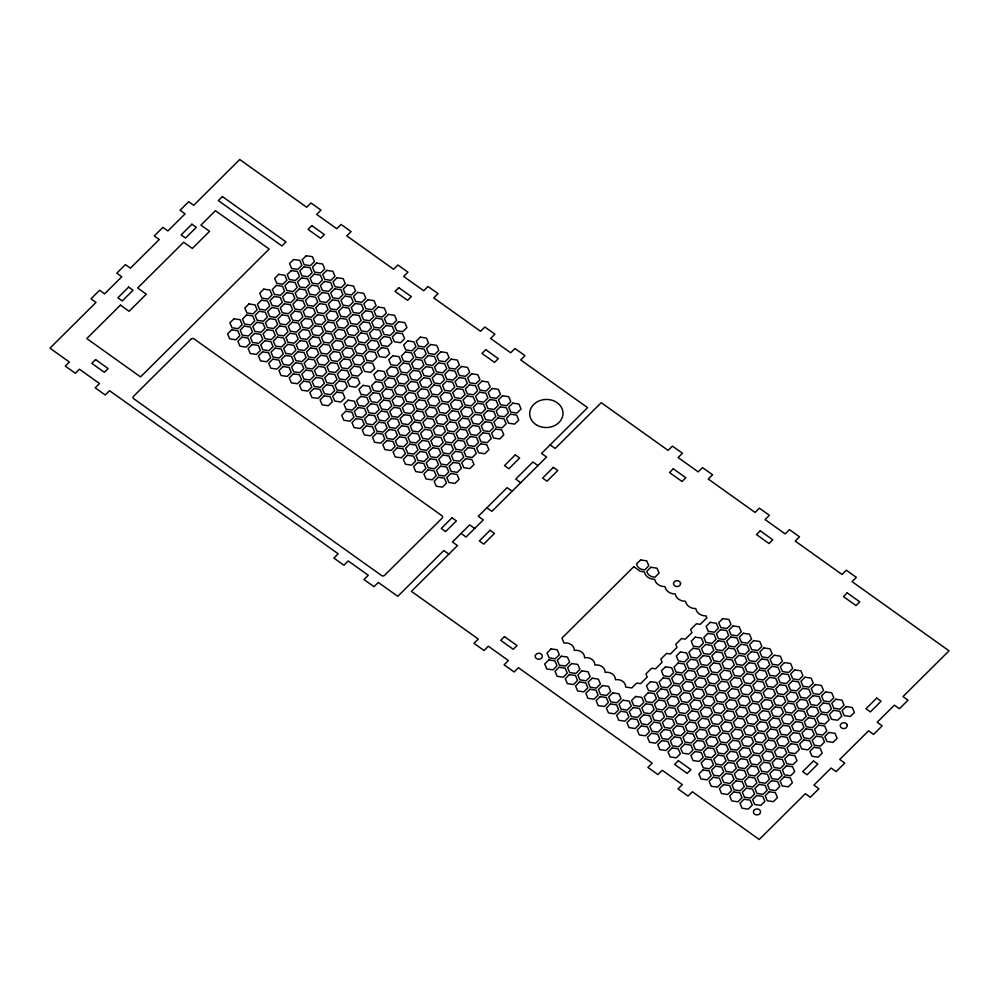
<?xml version="1.0" encoding="UTF-8"?>
<svg xmlns="http://www.w3.org/2000/svg" width="999" height="999" viewBox="0 0 999 999"><rect width="100%" height="100%" fill="white"/><g stroke="black" fill="none" stroke-linecap="round" stroke-linejoin="round"><path stroke-width="1.5" d="M550.149 444.867L555.169 448.451L601.223 402.684L668.094 450.387L672.402 446.116L682.442 453.271L678.134 457.554L698.214 471.878L702.522 467.594L712.562 474.762L708.254 479.045L755.057 512.425L759.365 508.154L769.392 515.309L765.097 519.592L785.177 533.916L789.472 529.632L799.512 536.8L795.216 541.071L842.007 574.462L846.315 570.179L856.355 577.347L852.047 581.63L949.05 650.824L902.996 696.59L908.016 700.174L899.412 708.728L894.392 705.157L877.172 722.265L882.192 725.848L873.588 734.402L868.568 730.818L839.734 759.477L844.754 763.061L836.138 771.615L831.118 768.044L813.898 785.152L818.918 788.735L810.314 797.289L805.294 793.706L759.24 839.485L692.369 791.77L688.061 796.053L678.021 788.885L682.329 784.615L662.25 770.279L657.941 774.562L647.901 767.407L652.21 763.124L518.444 667.707L514.148 671.977L504.108 664.822L508.404 660.539L488.336 646.216L484.028 650.499L473.988 643.331L478.296 639.048L411.413 591.346L457.467 545.566L452.447 541.982L469.655 524.875L474.675 528.459M537.949 465.571L532.929 461.988L515.709 479.108L520.729 482.679M512.125 491.246L507.105 487.662L478.271 516.321L483.291 519.892L466.071 537.012L461.051 533.429M486.875 507.754L491.895 511.338L546.553 457.018L541.533 453.434L587.587 407.654L520.704 359.952L525.012 355.669L514.972 348.501L510.664 352.784L490.596 338.461L494.892 334.178L484.852 327.023L480.556 331.293L433.753 297.914L438.062 293.631L428.022 286.476L423.713 290.746L403.633 276.423L407.942 272.153L397.902 264.985L393.594 269.268L346.79 235.876L351.099 231.593L341.059 224.438L336.75 228.721L316.671 214.385L320.979 210.115L310.939 202.947L306.631 207.23L239.76 159.515L193.706 205.294L188.686 201.711L180.082 210.265L185.102 213.848L167.882 230.956L162.862 227.385L154.246 235.939L159.266 239.523L130.432 268.182L125.412 264.598L116.808 273.152L121.828 276.735L104.608 293.843L99.588 290.272L90.984 298.826L96.004 302.41L49.95 348.176L69.393 362.05L65.31 366.109L75.35 373.276L79.433 369.218L99.513 383.541L95.217 387.812L105.257 394.98L109.553 390.696L338.174 553.796L333.878 558.079L343.918 565.234L348.214 560.963L368.294 575.287L363.986 579.557L374.026 586.725L378.334 582.442L397.777 596.316L443.831 550.549L448.851 554.133M847.277 725.349L847.164 726.435A3.546 2.985 -2 0 1 840.221 725.461L840.559 724.425A3.546 2.985 -2 0 1 847.277 725.349M535.314 655.756L535.264 656.543A3.546 2.985 -2 0 0 539.535 659.19A3.546 2.985 -2 0 0 542.145 655.244L541.72 654.557A3.546 2.985 -2 0 0 538.523 653.296L537.624 653.471A3.546 2.985 -2 0 0 535.314 655.756M680.606 583.354C680.744 586.925 675.049 587.774 673.726 584.652A3.546 2.985 -2 0 1 673.875 582.367C675.349 579.732 680.157 580.207 680.606 583.354M754.42 809.889L753.883 810.526A3.546 2.985 -2 0 0 755.032 814.435A3.546 2.985 -2 0 0 759.752 813.76A3.546 2.985 -2 0 0 759.427 809.739L758.678 809.29A3.546 2.985 -2 0 0 754.42 809.889M128.634 287.1L117.882 297.802L122.265 300.936L133.029 290.234L128.634 287.1M191.908 224.213L181.144 234.915L185.539 238.049L196.303 227.347L191.908 224.213M222.415 196.566L218.344 200.599L281.905 245.954L285.976 241.908L222.415 196.566M120.417 305.132L86.788 338.561L140.547 376.91L269.193 249.038L215.434 210.689L200.911 225.125L209.565 231.306L192.345 248.414L183.691 242.245L137.637 288.012L146.304 294.193L129.083 311.301L120.417 305.132M95.579 359.603L91.808 363.349L104.358 372.29L108.129 368.556L95.579 359.603M191.121 339.073L133.541 396.303A2.06 1.736 -2 0 0 133.766 398.751L381.63 575.574A2.06 1.736 -2 0 0 384.54 575.362L442.12 518.131A2.06 1.736 -2 0 0 441.895 515.684L194.031 338.861A2.06 1.736 -2 0 0 191.121 339.073M311.825 225.637L308.067 229.383L320.617 238.324L324.375 234.59L311.825 225.637M233.978 318.781L229.907 322.827L231.993 327.772L238.124 328.683L242.195 324.65L240.122 319.692L233.978 318.781M248.888 303.958L244.83 308.004L246.903 312.949L253.047 313.861L257.105 309.815L255.032 304.87L248.888 303.958M263.811 289.136L259.74 293.182L261.813 298.127L267.957 299.038L272.028 294.992L269.942 290.047L263.811 289.136M278.721 274.313L274.65 278.359L276.723 283.304L282.867 284.216L286.938 280.17L284.865 275.225L278.721 274.313M293.631 259.49L289.56 263.536L291.646 268.481L297.777 269.393L301.848 265.347L299.775 260.402L293.631 259.49M231.668 329.857L227.597 333.903L229.67 338.861L235.814 339.76L239.872 335.726L237.799 330.769L231.668 329.857M246.578 315.035L242.507 319.081L244.58 324.038L250.724 324.937L254.795 320.904L252.722 315.946L246.578 315.035M261.488 300.212L257.417 304.258L259.49 309.203L265.634 310.115L269.705 306.081L267.632 301.124L261.488 300.212M276.398 285.389L272.34 289.435L274.413 294.38L280.544 295.292L284.615 291.246L282.542 286.301L276.398 285.389M291.321 270.567L287.25 274.613L289.323 279.558L295.467 280.469L299.525 276.423L297.452 271.478L291.321 270.567M306.231 255.744L302.16 259.79L304.233 264.735L310.377 265.647L314.448 261.601L312.375 256.656L306.231 255.744M244.256 326.111L240.185 330.157L242.27 335.115L248.401 336.014L252.472 331.98L250.399 327.023L244.256 326.111M259.166 311.288L255.107 315.334L257.18 320.292L263.324 321.191L267.382 317.158L265.309 312.2L259.166 311.288M274.088 296.466L270.017 300.512L272.09 305.457L278.234 306.368L282.305 302.335L280.22 297.377L274.088 296.466M288.998 281.643L284.927 285.689L287 290.634L293.144 291.546L297.215 287.5L295.142 282.555L288.998 281.643M303.908 266.82L299.837 270.866L301.923 275.811L308.054 276.723L312.125 272.677L310.052 267.732L303.908 266.82M241.933 337.187L237.874 341.233L239.947 346.191L246.091 347.09L250.15 343.057L248.077 338.099L241.933 337.187M256.855 322.365L252.784 326.411L254.857 331.368L261.001 332.267L265.072 328.234L262.999 323.276L256.855 322.365M271.765 307.542L267.695 311.588L269.767 316.546L275.911 317.445L279.982 313.411L277.909 308.454L271.765 307.542M286.676 292.719L282.617 296.765L284.69 301.71L290.821 302.622L294.892 298.589L292.819 293.631L286.676 292.719M301.598 277.897L297.527 281.943L299.6 286.888L305.744 287.799L309.802 283.753L307.729 278.808L301.598 277.897M316.508 263.074L312.437 267.12L314.51 272.065L320.654 272.977L324.725 268.931L322.652 263.986L316.508 263.074M254.533 333.441L250.462 337.487L252.535 342.445L258.679 343.344L262.749 339.31L260.677 334.353L254.533 333.441M269.443 318.619L265.384 322.665L267.457 327.622L273.601 328.521L277.66 324.488L275.587 319.53L269.443 318.619M284.365 303.796L280.294 307.842L282.367 312.799L288.511 313.698L292.582 309.665L290.497 304.707L284.365 303.796M299.275 288.973L295.204 293.019L297.277 297.977L303.421 298.876L307.492 294.842L305.419 289.885L299.275 288.973M314.185 274.151L310.115 278.197L312.2 283.142L318.331 284.053L322.402 280.02L320.329 275.062L314.185 274.151M252.21 344.518L248.152 348.564L250.225 353.521L256.368 354.433L260.427 350.387L258.354 345.429L252.21 344.518M267.133 329.695L263.062 333.741L265.135 338.698L271.278 339.61L275.349 335.564L273.276 330.607L267.133 329.695M282.043 314.872L277.972 318.918L280.045 323.876L286.189 324.775L290.259 320.741L288.187 315.784L282.043 314.872M296.953 300.05L292.894 304.096L294.967 309.053L301.099 309.952L305.17 305.919L303.097 300.961L296.953 300.05M311.863 285.227L307.804 289.273L309.877 294.23L316.021 295.13L320.08 291.096L318.007 286.139L311.863 285.227M326.785 270.404L322.714 274.45L324.787 279.395L330.931 280.307L335.002 276.273L332.929 271.316L326.785 270.404M264.81 340.784L260.739 344.817L262.812 349.775L268.956 350.686L273.027 346.641L270.954 341.683L264.81 340.784M279.72 325.949L275.662 329.995L277.734 334.952L283.878 335.864L287.937 331.818L285.864 326.86L279.72 325.949M294.643 311.126L290.572 315.172L292.645 320.13L298.788 321.029L302.847 316.995L300.774 312.038L294.643 311.126M309.553 296.303L305.482 300.349L307.555 305.307L313.698 306.206L317.769 302.173L315.696 297.215L309.553 296.303M324.463 281.481L320.392 285.527L322.465 290.484L328.609 291.383L332.679 287.35L330.607 282.392L324.463 281.481M262.487 351.86L258.429 355.894L260.502 360.851L266.646 361.763L270.704 357.717L268.631 352.759L262.487 351.86M277.41 337.038L273.339 341.071L275.412 346.029L281.556 346.94L285.627 342.894L283.541 337.937L277.41 337.038M292.32 322.202L288.249 326.248L290.322 331.206L296.466 332.118L300.537 328.072L298.464 323.114L292.32 322.202M307.23 307.38L303.159 311.426L305.244 316.383L311.376 317.282L315.447 313.249L313.374 308.291L307.23 307.38M322.14 292.557L318.082 296.603L320.155 301.561L326.298 302.46L330.357 298.426L328.284 293.469L322.14 292.557M337.063 277.734L332.992 281.78L335.065 286.738L341.208 287.637L345.279 283.604L343.206 278.646L337.063 277.734M275.087 348.114L271.016 352.147L273.089 357.105L279.233 358.017L283.304 353.971L281.231 349.013L275.087 348.114M289.997 333.291L285.939 337.325L288.012 342.282L294.143 343.194L298.214 339.148L296.141 334.19L289.997 333.291M304.92 318.456L300.849 322.502L302.922 327.46L309.066 328.371L313.124 324.325L311.051 319.368L304.92 318.456M319.83 303.634L315.759 307.68L317.832 312.637L323.976 313.549L328.047 309.503L325.974 304.545L319.83 303.634M334.74 288.811L330.669 292.857L332.742 297.814L338.886 298.713L342.957 294.68L340.884 289.722L334.74 288.811M272.764 359.19L268.706 363.224L270.779 368.181L276.923 369.093L280.981 365.047L278.908 360.09L272.764 359.19M287.687 344.368L283.616 348.401L285.689 353.359L291.833 354.27L295.904 350.224L293.818 345.267L287.687 344.368M302.597 329.545L298.526 333.579L300.599 338.536L306.743 339.448L310.814 335.402L308.741 330.444L302.597 329.545M317.507 314.722L313.436 318.756L315.522 323.713L321.653 324.625L325.724 320.579L323.651 315.622L317.507 314.722M332.417 299.887L328.359 303.933L330.432 308.891L336.576 309.802L340.634 305.756L338.561 300.799L332.417 299.887M347.34 285.065L343.269 289.111L345.342 294.068L351.486 294.967L355.557 290.934L353.471 285.976L347.34 285.065M285.364 355.444L281.293 359.478L283.366 364.435L289.51 365.347L293.581 361.301L291.508 356.343L285.364 355.444M300.274 340.622L296.216 344.655L298.289 349.613L304.42 350.524L308.491 346.478L306.418 341.521L300.274 340.622M315.197 325.799L311.126 329.832L313.199 334.79L319.343 335.701L323.401 331.656L321.328 326.698L315.197 325.799M330.107 310.976L326.036 315.01L328.109 319.967L334.253 320.879L338.324 316.833L336.251 311.875L330.107 310.976M345.017 296.141L340.946 300.187L343.019 305.145L349.163 306.056L353.234 302.01L351.161 297.053L345.017 296.141M283.042 366.521L278.983 370.567L281.056 375.512L287.2 376.423L291.258 372.377L289.186 367.432L283.042 366.521M297.964 351.698L293.893 355.731L295.966 360.689L302.11 361.601L306.181 357.555L304.096 352.61L297.964 351.698M312.874 336.875L308.803 340.909L310.876 345.866L317.02 346.778L321.091 342.732L319.018 337.774L312.874 336.875M327.784 322.053L323.713 326.086L325.799 331.044L331.93 331.955L336.001 327.909L333.928 322.952L327.784 322.053M342.694 307.23L338.636 311.263L340.709 316.221L346.853 317.133L350.911 313.087L348.838 308.129L342.694 307.23M357.617 292.407L353.546 296.441L355.619 301.398L361.763 302.31L365.834 298.264L363.748 293.306L357.617 292.407M295.642 362.774L291.571 366.82L293.644 371.765L299.787 372.677L303.858 368.631L301.785 363.686L295.642 362.774M310.552 347.952L306.493 351.985L308.566 356.943L314.697 357.854L318.768 353.808L316.695 348.863L310.552 347.952M325.474 333.129L321.403 337.163L323.476 342.12L329.62 343.032L333.678 338.986L331.606 334.028L325.474 333.129M340.384 318.306L336.313 322.34L338.386 327.297L344.53 328.209L348.601 324.163L346.528 319.205L340.384 318.306M355.294 303.484L351.223 307.517L353.296 312.475L359.44 313.386L363.511 309.34L361.438 304.383L355.294 303.484M293.319 373.851L289.26 377.897L291.333 382.842L297.477 383.753L301.536 379.707L299.463 374.762L293.319 373.851M308.241 359.028L304.171 363.074L306.243 368.019L312.387 368.931L316.446 364.885L314.373 359.94L308.241 359.028M323.152 344.205L319.081 348.251L321.154 353.196L327.297 354.108L331.368 350.062L329.295 345.117L323.152 344.205M338.062 329.383L333.991 333.416L336.076 338.374L342.207 339.285L346.278 335.239L344.205 330.294L338.062 329.383M352.972 314.56L348.913 318.594L350.986 323.551L357.13 324.463L361.188 320.417L359.116 315.459L352.972 314.56M367.894 299.737L363.823 303.771L365.896 308.728L372.04 309.64L376.111 305.594L374.026 300.637L367.894 299.737M305.919 370.105L301.848 374.15L303.921 379.096L310.065 380.007L314.136 375.961L312.063 371.016L305.919 370.105M320.829 355.282L316.77 359.328L318.843 364.273L324.975 365.184L329.046 361.139L326.973 356.193L320.829 355.282M335.739 340.459L331.68 344.505L333.753 349.45L339.897 350.362L343.956 346.316L341.883 341.371L335.739 340.459M350.661 325.637L346.591 329.67L348.663 334.628L354.807 335.539L358.878 331.493L356.805 326.548L350.661 325.637M365.572 310.814L361.501 314.847L363.574 319.805L369.717 320.716L373.788 316.671L371.715 311.713L365.572 310.814M303.596 381.181L299.538 385.227L301.611 390.172L307.754 391.084L311.813 387.038L309.74 382.093L303.596 381.181M318.519 366.358L314.448 370.404L316.521 375.349L322.665 376.261L326.723 372.215L324.65 367.27L318.519 366.358M333.429 351.536L329.358 355.582L331.431 360.527L337.575 361.438L341.646 357.392L339.573 352.447L333.429 351.536M348.339 336.713L344.268 340.759L346.341 345.704L352.485 346.616L356.556 342.57L354.483 337.625L348.339 336.713M363.249 321.89L359.19 325.936L361.263 330.881L367.407 331.793L371.466 327.747L369.393 322.802L363.249 321.89M378.171 307.068L374.101 311.101L376.173 316.059L382.317 316.97L386.388 312.924L384.303 307.979L378.171 307.068M398.788 287.675L395.017 291.408L407.567 300.362L411.338 296.616L398.788 287.675M316.196 377.435L312.125 381.481L314.198 386.426L320.342 387.337L324.413 383.291L322.34 378.346L316.196 377.435M331.106 362.612L327.035 366.658L329.121 371.603L335.252 372.515L339.323 368.469L337.25 363.524L331.106 362.612M346.016 347.789L341.958 351.835L344.031 356.78L350.174 357.692L354.233 353.646L352.16 348.701L346.016 347.789M360.939 332.967L356.868 337.013L358.941 341.958L365.085 342.869L369.155 338.823L367.083 333.878L360.939 332.967M375.849 318.144L371.778 322.19L373.851 327.135L379.995 328.047L384.066 324.001L381.993 319.056L375.849 318.144M313.873 388.511L309.815 392.557L311.888 397.502L318.019 398.414L322.09 394.368L320.017 389.423L313.873 388.511M328.796 373.688L324.725 377.734L326.798 382.679L332.942 383.591L337 379.545L334.927 374.6L328.796 373.688M343.706 358.866L339.635 362.912L341.708 367.857L347.852 368.768L351.923 364.722L349.85 359.777L343.706 358.866M358.616 344.043L354.545 348.089L356.618 353.034L362.762 353.946L366.833 349.9L364.76 344.955L358.616 344.043M373.526 329.22L369.468 333.266L371.541 338.211L377.684 339.123L381.743 335.077L379.67 330.132L373.526 329.22M388.449 314.398L384.378 318.444L386.451 323.389L392.595 324.3L396.653 320.254L394.58 315.309L388.449 314.398M326.473 384.765L322.402 388.811L324.475 393.756L330.619 394.667L334.69 390.621L332.617 385.676L326.473 384.765M341.383 369.942L337.312 373.988L339.398 378.933L345.529 379.845L349.6 375.799L347.527 370.854L341.383 369.942M356.293 355.12L352.235 359.165L354.308 364.111L360.452 365.022L364.51 360.976L362.437 356.031L356.293 355.12M371.216 340.297L367.145 344.343L369.218 349.288L375.362 350.199L379.433 346.154L377.347 341.208L371.216 340.297M386.126 325.474L382.055 329.52L384.128 334.465L390.272 335.377L394.343 331.331L392.27 326.386L386.126 325.474M324.151 395.841L320.092 399.887L322.165 404.832L328.296 405.744L332.367 401.71L330.294 396.753L324.151 395.841M339.073 381.019L335.002 385.065L337.075 390.01L343.219 390.921L347.277 386.875L345.204 381.93L339.073 381.019M353.983 366.196L349.912 370.242L351.985 375.187L358.129 376.099L362.2 372.053L360.127 367.108L353.983 366.196M368.893 351.373L364.822 355.419L366.895 360.364L373.039 361.276L377.11 357.23L375.037 352.285L368.893 351.373M383.803 336.551L379.745 340.597L381.818 345.542L387.949 346.453L392.02 342.407L389.947 337.462L383.803 336.551M398.726 321.728L394.655 325.774L396.728 330.719L402.872 331.631L406.93 327.585L404.857 322.64L398.726 321.728M336.75 392.095L332.679 396.141L334.752 401.086L340.896 401.998L344.967 397.964L342.894 393.007L336.75 392.095M351.66 377.272L347.59 381.318L349.675 386.263L355.806 387.175L359.877 383.129L357.804 378.184L351.66 377.272M366.571 362.45L362.512 366.496L364.585 371.441L370.729 372.352L374.787 368.306L372.714 363.361L366.571 362.45M381.493 347.627L377.422 351.673L379.495 356.618L385.639 357.53L389.71 353.484L387.624 348.539L381.493 347.627M396.403 332.804L392.332 336.85L394.405 341.795L400.549 342.707L404.62 338.661L402.547 333.716L396.403 332.804M348.089 400.187L344.018 404.233L346.091 409.178L352.235 410.089L356.306 406.044L354.233 401.099L348.089 400.187M362.999 385.364L358.941 389.41L361.014 394.355L367.145 395.267L371.216 391.221L369.143 386.276L362.999 385.364M377.909 370.542L373.851 374.588L375.924 379.533L382.068 380.444L386.126 376.398L384.053 371.453L377.909 370.542M392.832 355.719L388.761 359.765L390.834 364.71L396.978 365.622L401.049 361.576L398.976 356.631L392.832 355.719M407.742 340.896L403.671 344.942L405.744 349.887L411.888 350.799L415.959 346.753L413.886 341.808L407.742 340.896M345.766 411.263L341.708 415.309L343.781 420.254L349.925 421.166L353.983 417.12L351.91 412.175L345.766 411.263M360.689 396.441L356.618 400.487L358.691 405.432L364.835 406.343L368.893 402.297L366.82 397.352L360.689 396.441M375.599 381.618L371.528 385.664L373.601 390.609L379.745 391.521L383.816 387.475L381.743 382.53L375.599 381.618M390.509 366.795L386.438 370.841L388.511 375.786L394.655 376.698L398.726 372.652L396.653 367.707L390.509 366.795M405.419 351.973L401.361 356.019L403.434 360.964L409.578 361.875L413.636 357.829L411.563 352.884L405.419 351.973M420.342 337.15L416.271 341.196L418.344 346.141L424.488 347.053L428.559 343.007L426.473 338.062L420.342 337.15M358.366 407.517L354.295 411.563L356.368 416.508L362.512 417.42L366.583 413.374L364.51 408.429L358.366 407.517M373.276 392.694L369.205 396.74L371.291 401.685L377.422 402.597L381.493 398.551L379.42 393.606L373.276 392.694M388.186 377.872L384.128 381.918L386.201 386.863L392.345 387.774L396.403 383.728L394.33 378.783L388.186 377.872M403.109 363.049L399.038 367.095L401.111 372.04L407.255 372.952L411.326 368.906L409.253 363.961L403.109 363.049M418.019 348.226L413.948 352.272L416.021 357.217L422.165 358.129L426.236 354.083L424.163 349.138L418.019 348.226M356.044 418.593L351.985 422.639L354.058 427.584L360.189 428.496L364.26 424.463L362.187 419.505L356.044 418.593M370.966 403.771L366.895 407.817L368.968 412.762L375.112 413.673L379.17 409.627L377.098 404.682L370.966 403.771M385.876 388.948L381.805 392.994L383.878 397.939L390.022 398.851L394.093 394.805L392.02 389.86L385.876 388.948M400.786 374.126L396.715 378.171L398.788 383.117L404.932 384.028L409.003 379.982L406.93 375.037L400.786 374.126M415.696 359.303L411.638 363.349L413.711 368.294L419.855 369.205L423.913 365.159L421.84 360.214L415.696 359.303M430.619 344.48L426.548 348.526L428.621 353.471L434.765 354.383L438.823 350.337L436.75 345.392L430.619 344.48M368.643 414.847L364.573 418.893L366.645 423.838L372.789 424.75L376.86 420.716L374.787 415.759L368.643 414.847M383.554 400.025L379.483 404.071L381.568 409.016L387.699 409.927L391.77 405.881L389.697 400.936L383.554 400.025M398.464 385.202L394.405 389.248L396.478 394.193L402.622 395.104L406.68 391.059L404.607 386.113L398.464 385.202M413.386 370.379L409.315 374.425L411.388 379.37L417.532 380.282L421.603 376.236L419.518 371.291L413.386 370.379M428.296 355.557L424.225 359.603L426.298 364.548L432.442 365.459L436.513 361.413L434.44 356.468L428.296 355.557M366.321 425.924L362.262 429.97L364.335 434.927L370.467 435.826L374.538 431.793L372.465 426.835L366.321 425.924M381.243 411.101L377.172 415.147L379.245 420.104L385.389 421.004L389.448 416.97L387.375 412.013L381.243 411.101M396.153 396.278L392.083 400.324L394.155 405.269L400.299 406.181L404.37 402.147L402.297 397.19L396.153 396.278M411.064 381.456L406.993 385.502L409.066 390.447L415.209 391.358L419.28 387.312L417.207 382.367L411.064 381.456M425.974 366.633L421.915 370.679L423.988 375.624L430.119 376.536L434.19 372.49L432.117 367.545L425.974 366.633M440.896 351.81L436.825 355.856L438.898 360.801L445.042 361.713L449.1 357.667L447.028 352.722L440.896 351.81M378.921 422.177L374.85 426.223L376.923 431.181L383.067 432.08L387.137 428.047L385.065 423.089L378.921 422.177M393.831 407.355L389.76 411.401L391.845 416.358L397.977 417.257L402.048 413.224L399.975 408.266L393.831 407.355M408.741 392.532L404.682 396.578L406.755 401.523L412.899 402.435L416.958 398.401L414.885 393.444L408.741 392.532M423.663 377.709L419.592 381.755L421.665 386.7L427.809 387.612L431.88 383.566L429.795 378.621L423.663 377.709M438.573 362.887L434.503 366.933L436.575 371.878L442.719 372.789L446.79 368.743L444.717 363.798L438.573 362.887M376.598 433.254L372.54 437.3L374.613 442.257L380.744 443.156L384.815 439.123L382.742 434.165L376.598 433.254M391.521 418.431L387.45 422.477L389.523 427.435L395.666 428.334L399.725 424.3L397.652 419.343L391.521 418.431M406.431 403.608L402.36 407.654L404.433 412.612L410.577 413.511L414.647 409.478L412.575 404.52L406.431 403.608M421.341 388.786L417.27 392.832L419.343 397.789L425.487 398.688L429.558 394.655L427.485 389.697L421.341 388.786M436.251 373.963L432.192 378.009L434.265 382.954L440.397 383.866L444.468 379.832L442.395 374.875L436.251 373.963M451.173 359.141L447.102 363.186L449.175 368.132L455.319 369.043L459.378 364.997L457.305 360.052L451.173 359.141M389.198 429.508L385.127 433.554L387.2 438.511L393.344 439.41L397.415 435.377L395.342 430.419L389.198 429.508M404.108 414.685L400.037 418.731L402.122 423.688L408.254 424.587L412.325 420.554L410.252 415.596L404.108 414.685M419.018 399.862L414.96 403.908L417.033 408.866L423.176 409.765L427.235 405.731L425.162 400.774L419.018 399.862M433.941 385.04L429.87 389.086L431.943 394.043L438.086 394.942L442.157 390.909L440.072 385.951L433.941 385.04M448.851 370.217L444.78 374.263L446.853 379.208L452.997 380.119L457.067 376.086L454.995 371.128L448.851 370.217M386.875 440.584L382.817 444.63L384.89 449.587L391.021 450.499L395.092 446.453L393.019 441.496L386.875 440.584M401.785 425.761L397.727 429.807L399.8 434.765L405.944 435.676L410.002 431.63L407.929 426.673L401.785 425.761M416.708 410.939L412.637 414.985L414.71 419.942L420.854 420.841L424.925 416.808L422.852 411.85L416.708 410.939M431.618 396.116L427.547 400.162L429.62 405.119L435.764 406.019L439.835 401.985L437.762 397.028L431.618 396.116M446.528 381.293L442.47 385.339L444.543 390.297L450.674 391.196L454.745 387.162L452.672 382.205L446.528 381.293M461.451 366.471L457.38 370.517L459.453 375.462L465.596 376.373L469.655 372.34L467.582 367.382L461.451 366.471M485.751 349.7L481.98 353.446L494.53 362.4L498.301 358.653L485.751 349.7M399.475 436.85L395.404 440.884L397.477 445.841L403.621 446.753L407.692 442.707L405.619 437.749L399.475 436.85M414.385 422.015L410.314 426.061L412.387 431.019L418.531 431.93L422.602 427.884L420.529 422.927L414.385 422.015M429.295 407.192L425.237 411.238L427.31 416.196L433.454 417.095L437.512 413.062L435.439 408.104L429.295 407.192M444.218 392.37L440.147 396.416L442.22 401.373L448.364 402.272L452.422 398.239L450.349 393.281L444.218 392.37M459.128 377.547L455.057 381.593L457.13 386.551L463.274 387.45L467.345 383.416L465.272 378.459L459.128 377.547M397.152 447.927L393.082 451.96L395.167 456.918L401.298 457.829L405.369 453.783L403.296 448.826L397.152 447.927M412.063 433.104L408.004 437.137L410.077 442.095L416.221 443.007L420.279 438.961L418.206 434.003L412.063 433.104M426.985 418.269L422.914 422.315L424.987 427.272L431.131 428.184L435.202 424.138L433.129 419.18L426.985 418.269M441.895 403.446L437.824 407.492L439.897 412.45L446.041 413.349L450.112 409.315L448.039 404.358L441.895 403.446M456.805 388.623L452.747 392.669L454.82 397.627L460.951 398.526L465.022 394.493L462.949 389.535L456.805 388.623M471.715 373.801L467.657 377.847L469.73 382.804L475.874 383.703L479.932 379.67L477.859 374.712L471.715 373.801M409.752 444.18L405.681 448.214L407.754 453.171L413.898 454.083L417.969 450.037L415.896 445.079L409.752 444.18M424.662 429.358L420.591 433.391L422.664 438.349L428.808 439.26L432.879 435.214L430.806 430.257L424.662 429.358M439.572 414.535L435.514 418.569L437.587 423.526L443.731 424.438L447.789 420.392L445.716 415.434L439.572 414.535M454.495 399.7L450.424 403.746L452.497 408.703L458.641 409.615L462.699 405.569L460.626 400.611L454.495 399.7M469.405 384.877L465.334 388.923L467.407 393.881L473.551 394.78L477.622 390.746L475.549 385.789L469.405 384.877M407.43 455.257L403.359 459.29L405.444 464.248L411.576 465.159L415.646 461.113L413.574 456.156L407.43 455.257M422.34 440.434L418.281 444.468L420.354 449.425L426.498 450.337L430.557 446.291L428.484 441.333L422.34 440.434M437.262 425.611L433.191 429.645L435.264 434.602L441.408 435.514L445.479 431.468L443.394 426.511L437.262 425.611M452.172 410.789L448.101 414.822L450.174 419.78L456.318 420.691L460.389 416.645L458.316 411.688L452.172 410.789M467.082 395.954L463.012 400L465.097 404.957L471.228 405.869L475.299 401.823L473.226 396.865L467.082 395.954M481.993 381.131L477.934 385.177L480.007 390.134L486.151 391.034L490.209 387L488.136 382.043L481.993 381.131M420.03 451.511L415.959 455.544L418.032 460.502L424.175 461.413L428.246 457.367L426.173 452.422L420.03 451.511M434.94 436.688L430.869 440.721L432.942 445.679L439.085 446.59L443.156 442.545L441.083 437.587L434.94 436.688M449.85 421.865L445.791 425.899L447.864 430.856L453.996 431.768L458.066 427.722L455.994 422.764L449.85 421.865M464.772 407.043L460.701 411.076L462.774 416.034L468.918 416.945L472.977 412.899L470.904 407.942L464.772 407.043M479.682 392.207L475.611 396.253L477.684 401.211L483.828 402.122L487.899 398.077L485.826 393.119L479.682 392.207M417.707 462.587L413.636 466.633L415.721 471.578L421.853 472.49L425.924 468.444L423.851 463.499L417.707 462.587M432.617 447.764L428.559 451.798L430.631 456.755L436.775 457.667L440.834 453.621L438.761 448.676L432.617 447.764M447.54 432.942L443.469 436.975L445.542 441.933L451.685 442.844L455.756 438.798L453.671 433.841L447.54 432.942M462.45 418.119L458.379 422.152L460.452 427.11L466.595 428.022L470.666 423.976L468.593 419.018L462.45 418.119M477.36 403.296L473.289 407.33L475.374 412.287L481.506 413.199L485.576 409.153L483.504 404.195L477.36 403.296M492.27 388.474L488.211 392.507L490.284 397.465L496.428 398.376L500.487 394.33L498.414 389.373L492.27 388.474M430.307 458.841L426.236 462.887L428.309 467.832L434.453 468.743L438.524 464.697L436.451 459.752L430.307 458.841M445.217 444.018L441.146 448.052L443.219 453.009L449.363 453.921L453.434 449.875L451.361 444.93L445.217 444.018M460.127 429.195L456.068 433.229L458.141 438.186L464.273 439.098L468.344 435.052L466.271 430.094L460.127 429.195M475.049 414.373L470.979 418.406L473.051 423.364L479.195 424.275L483.254 420.229L481.181 415.272L475.049 414.373M489.96 399.55L485.889 403.584L487.962 408.541L494.105 409.453L498.176 405.407L496.103 400.449L489.96 399.55M427.984 469.917L423.913 473.963L425.986 478.908L432.13 479.82L436.201 475.774L434.128 470.829L427.984 469.917M442.894 455.094L438.836 459.14L440.909 464.085L447.053 464.997L451.111 460.951L449.038 456.006L442.894 455.094M457.817 440.272L453.746 444.318L455.819 449.263L461.963 450.174L466.034 446.128L463.948 441.183L457.817 440.272M472.727 425.449L468.656 429.483L470.729 434.44L476.873 435.352L480.944 431.306L478.871 426.361L472.727 425.449M487.637 410.626L483.566 414.66L485.651 419.617L491.783 420.529L495.854 416.483L493.781 411.526L487.637 410.626M502.547 395.804L498.489 399.837L500.561 404.795L506.705 405.706L510.764 401.66L508.691 396.703L502.547 395.804M440.584 466.171L436.513 470.217L438.586 475.162L444.73 476.073L448.801 472.028L446.728 467.082L440.584 466.171M455.494 451.348L451.423 455.394L453.496 460.339L459.64 461.251L463.711 457.205L461.638 452.26L455.494 451.348M470.404 436.526L466.346 440.571L468.419 445.517L474.55 446.428L478.621 442.382L476.548 437.437L470.404 436.526M485.314 421.703L481.256 425.736L483.329 430.694L489.473 431.605L493.531 427.56L491.458 422.614L485.314 421.703M500.237 406.88L496.166 410.914L498.239 415.871L504.383 416.783L508.454 412.737L506.381 407.779L500.237 406.88M438.261 477.247L434.19 481.293L436.263 486.238L442.407 487.15L446.478 483.104L444.405 478.159L438.261 477.247M453.171 462.425L449.113 466.471L451.186 471.416L457.33 472.327L461.388 468.281L459.315 463.336L453.171 462.425M468.094 447.602L464.023 451.648L466.096 456.593L472.24 457.505L476.298 453.459L474.225 448.514L468.094 447.602M483.004 432.779L478.933 436.825L481.006 441.77L487.15 442.682L491.221 438.636L489.148 433.691L483.004 432.779M497.914 417.957L493.843 422.003L495.916 426.948L502.06 427.859L506.131 423.813L504.058 418.868L497.914 417.957M512.824 403.134L508.766 407.167L510.839 412.125L516.982 413.037L521.041 408.991L518.968 404.046L512.824 403.134M450.861 473.501L446.79 477.547L448.863 482.492L455.007 483.404L459.078 479.358L456.993 474.413L450.861 473.501M465.771 458.678L461.7 462.724L463.773 467.669L469.917 468.581L473.988 464.535L471.915 459.59L465.771 458.678M480.681 443.856L476.623 447.902L478.696 452.847L484.827 453.758L488.898 449.712L486.825 444.767L480.681 443.856M495.591 429.033L491.533 433.079L493.606 438.024L499.75 438.936L503.808 434.89L501.735 429.945L495.591 429.033M510.514 414.21L506.443 418.256L508.516 423.201L514.66 424.113L518.731 420.067L516.658 415.122L510.514 414.21M451.998 517.782L441.233 528.483L445.629 531.618L456.393 520.916L451.998 517.782M515.272 454.895L504.507 465.596L508.903 468.731L519.655 458.029L515.272 454.895M490.097 530.269L479.345 540.971L483.728 544.105L494.493 533.404L490.097 530.269M553.371 467.382L542.607 478.084L547.002 481.218L557.767 470.517L553.371 467.382M504.47 636.6L500.699 640.347L513.249 649.3L517.02 645.554L504.47 636.6M673.289 468.793L669.53 472.539L682.08 481.493L685.838 477.747L673.289 468.793M551.111 648.875L547.04 652.921L549.125 657.866L555.257 658.778L559.328 654.745L557.255 649.787L551.111 648.875M633.816 566.683L561.962 638.099L564.035 643.044A8.704 7.343 -2 0 1 574.313 650.386A8.704 7.343 -2 0 1 584.59 657.717A8.704 7.343 -2 0 1 594.867 665.047A8.704 7.343 -2 0 1 605.144 672.377A8.704 7.343 -2 0 1 615.421 679.707A8.704 7.343 -2 0 1 625.699 687.037L631.83 687.949L636.75 683.066L640.584 683.628L647.202 677.06L645.903 673.963L651.66 668.244L655.506 668.806L662.112 662.237L660.814 659.14L666.57 653.421L670.416 653.983L677.022 647.414L675.724 644.318L681.493 638.598L685.326 639.16L691.945 632.592L690.646 629.495L696.403 623.776L700.237 624.338L706.855 617.769L706.081 615.908A10.14 8.554 -2 0 1 695.804 608.578A10.14 8.554 -2 0 1 685.526 601.248A10.14 8.554 -2 0 1 675.249 593.918A10.14 8.554 -2 0 1 664.972 586.588A10.14 8.554 -2 0 1 654.695 579.258A10.14 8.554 -2 0 1 644.417 571.928L640.309 571.316L633.816 566.683M640.596 559.939L636.525 563.985A8.267 6.968 -2 0 0 644.742 569.842L648.813 565.796L646.728 560.851L640.596 559.939M548.788 659.952L544.73 663.998L546.803 668.955L552.947 669.854L557.005 665.821L554.932 660.863L548.788 659.952M561.388 656.206L557.317 660.252L559.39 665.209L565.534 666.108L569.605 662.075L567.532 657.117L561.388 656.206M650.873 567.27L646.803 571.316A8.267 6.968 -2 0 0 655.019 577.172L659.09 573.126L657.005 568.181L650.873 567.27M559.065 667.282L555.007 671.328L557.08 676.286L563.224 677.185L567.282 673.151L565.209 668.194L559.065 667.282M571.665 663.536L567.594 667.582L569.667 672.539L575.811 673.438L579.882 669.405L577.809 664.447L571.665 663.536M569.343 674.612L565.284 678.658L567.357 683.616L573.501 684.527L577.559 680.481L575.486 675.524L569.343 674.612M581.942 670.866L577.872 674.912L579.944 679.869L586.088 680.781L590.159 676.735L588.086 671.778L581.942 670.866M579.62 681.955L575.561 685.988L577.634 690.946L583.778 691.857L587.837 687.811L585.764 682.854L579.62 681.955M592.22 678.209L588.149 682.242L590.222 687.2L596.366 688.111L600.436 684.065L598.364 679.108L592.22 678.209M589.897 689.285L585.839 693.318L587.912 698.276L594.055 699.188L598.114 695.142L596.041 690.184L589.897 689.285M602.497 685.539L598.426 689.572L600.499 694.53L606.643 695.441L610.714 691.395L608.641 686.438L602.497 685.539M760.251 530.831L756.48 534.577L769.03 543.531L772.801 539.785L760.251 530.831M600.174 696.615L596.116 700.661L598.189 705.606L604.333 706.518L608.391 702.472L606.318 697.527L600.174 696.615M612.774 692.869L608.703 696.915L610.776 701.86L616.92 702.772L620.991 698.726L618.918 693.781L612.774 692.869M610.451 703.945L606.393 707.991L608.466 712.936L614.61 713.848L618.668 709.802L616.595 704.857L610.451 703.945M623.051 700.199L618.98 704.245L621.053 709.19L627.197 710.102L631.268 706.056L629.195 701.111L623.051 700.199M620.729 711.276L616.67 715.321L618.743 720.267L624.875 721.178L628.945 717.132L626.873 712.187L620.729 711.276M635.651 696.453L631.58 700.499L633.653 705.444L639.797 706.355L643.856 702.309L641.783 697.364L635.651 696.453M650.561 681.63L646.49 685.676L648.563 690.621L654.707 691.533L658.778 687.487L656.705 682.542L650.561 681.63M665.471 666.808L661.4 670.853L663.473 675.799L669.617 676.71L673.688 672.664L671.615 667.719L665.471 666.808M680.381 651.985L676.323 656.018L678.396 660.976L684.54 661.887L688.598 657.841L686.525 652.896L680.381 651.985M695.304 637.162L691.233 641.196L693.306 646.153L699.45 647.065L703.508 643.019L701.435 638.061L695.304 637.162M710.214 622.34L706.143 626.373L708.216 631.331L714.36 632.242L718.431 628.196L716.358 623.239L710.214 622.34M633.329 707.529L629.258 711.575L631.331 716.52L637.474 717.432L641.545 713.386L639.472 708.441L633.329 707.529M648.239 692.707L644.168 696.753L646.253 701.698L652.384 702.609L656.455 698.563L654.382 693.618L648.239 692.707M663.149 677.884L659.09 681.93L661.163 686.875L667.307 687.787L671.365 683.741L669.293 678.796L663.149 677.884M678.071 663.061L674 667.107L676.073 672.052L682.217 672.964L686.288 668.918L684.203 663.973L678.071 663.061M692.981 648.239L688.91 652.285L690.983 657.23L697.127 658.141L701.198 654.095L699.125 649.15L692.981 648.239M707.891 633.416L703.833 637.449L705.906 642.407L712.037 643.319L716.108 639.273L714.035 634.328L707.891 633.416M722.801 618.593L718.743 622.627L720.816 627.584L726.96 628.496L731.018 624.45L728.945 619.492L722.801 618.593M631.006 718.606L626.947 722.652L629.02 727.597L635.152 728.508L639.223 724.462L637.15 719.517L631.006 718.606M645.928 703.783L641.857 707.829L643.93 712.774L650.074 713.686L654.133 709.64L652.06 704.695L645.928 703.783M660.839 688.96L656.768 693.006L658.841 697.951L664.984 698.863L669.055 694.817L666.982 689.872L660.839 688.96M675.749 674.138L671.678 678.184L673.751 683.129L679.894 684.04L683.965 679.994L681.892 675.049L675.749 674.138M690.659 659.315L686.6 663.361L688.673 668.306L694.804 669.218L698.875 665.172L696.803 660.227L690.659 659.315M705.581 644.492L701.51 648.538L703.583 653.483L709.727 654.395L713.786 650.349L711.713 645.404L705.581 644.492M720.491 629.67L716.42 633.703L718.493 638.661L724.637 639.572L728.708 635.526L726.635 630.581L720.491 629.67M643.606 714.859L639.535 718.905L641.608 723.85L647.752 724.762L651.823 720.716L649.75 715.771L643.606 714.859M658.516 700.037L654.445 704.083L656.53 709.028L662.662 709.939L666.733 705.893L664.66 700.948L658.516 700.037M673.426 685.214L669.367 689.26L671.44 694.205L677.584 695.117L681.643 691.071L679.57 686.126L673.426 685.214M688.348 670.391L684.278 674.437L686.35 679.382L692.494 680.294L696.565 676.248L694.48 671.303L688.348 670.391M703.259 655.569L699.188 659.615L701.261 664.56L707.404 665.471L711.475 661.425L709.402 656.48L703.259 655.569M718.169 640.746L714.098 644.792L716.183 649.737L722.314 650.649L726.385 646.603L724.312 641.658L718.169 640.746M733.079 625.923L729.02 629.969L731.093 634.914L737.237 635.826L741.295 631.78L739.223 626.835L733.079 625.923M641.283 725.936L637.225 729.982L639.298 734.927L645.429 735.838L649.5 731.792L647.427 726.847L641.283 725.936M656.206 711.113L652.135 715.159L654.208 720.104L660.351 721.016L664.41 716.97L662.337 712.025L656.206 711.113M671.116 696.291L667.045 700.336L669.118 705.282L675.262 706.193L679.332 702.147L677.26 697.202L671.116 696.291M686.026 681.468L681.955 685.514L684.028 690.459L690.172 691.37L694.243 687.324L692.17 682.379L686.026 681.468M700.936 666.645L696.877 670.691L698.95 675.636L705.082 676.548L709.153 672.502L707.08 667.557L700.936 666.645M715.858 651.823L711.788 655.868L713.86 660.814L720.004 661.725L724.063 657.679L721.99 652.734L715.858 651.823M730.769 637L726.698 641.046L728.771 645.991L734.914 646.902L738.985 642.856L736.912 637.911L730.769 637M653.883 722.19L649.812 726.236L651.885 731.181L658.029 732.092L662.1 728.059L660.027 723.101L653.883 722.19M668.793 707.367L664.722 711.413L666.808 716.358L672.939 717.27L677.01 713.224L674.937 708.279L668.793 707.367M683.703 692.544L679.645 696.59L681.718 701.535L687.861 702.447L691.92 698.401L689.847 693.456L683.703 692.544M698.626 677.722L694.555 681.768L696.628 686.713L702.772 687.624L706.842 683.578L704.757 678.633L698.626 677.722M713.536 662.899L709.465 666.945L711.538 671.89L717.682 672.802L721.753 668.756L719.68 663.811L713.536 662.899M728.446 648.076L724.375 652.122L726.46 657.067L732.592 657.979L736.663 653.933L734.59 648.988L728.446 648.076M743.356 633.254L739.297 637.3L741.37 642.245L747.514 643.156L751.573 639.11L749.5 634.165L743.356 633.254M651.56 733.266L647.502 737.312L649.575 742.269L655.706 743.169L659.777 739.135L657.704 734.178L651.56 733.266M666.47 718.443L662.412 722.489L664.485 727.434L670.629 728.346L674.687 724.312L672.614 719.355L666.47 718.443M681.393 703.621L677.322 707.667L679.395 712.612L685.539 713.523L689.61 709.477L687.537 704.532L681.393 703.621M696.303 688.798L692.232 692.844L694.305 697.789L700.449 698.701L704.52 694.655L702.447 689.71L696.303 688.798M711.213 673.975L707.155 678.021L709.228 682.966L715.359 683.878L719.43 679.832L717.357 674.887L711.213 673.975M726.136 659.153L722.065 663.199L724.138 668.144L730.281 669.055L734.34 665.009L732.267 660.064L726.136 659.153M741.046 644.33L736.975 648.376L739.048 653.321L745.192 654.233L749.262 650.187L747.19 645.242L741.046 644.33M664.16 729.52L660.089 733.566L662.162 738.523L668.306 739.422L672.377 735.389L670.304 730.431L664.16 729.52M679.07 714.697L674.999 718.743L677.072 723.701L683.216 724.6L687.287 720.566L685.214 715.609L679.07 714.697M693.98 699.874L689.922 703.92L691.995 708.865L698.139 709.777L702.197 705.744L700.124 700.786L693.98 699.874M708.903 685.052L704.832 689.098L706.905 694.043L713.049 694.954L717.12 690.908L715.034 685.963L708.903 685.052M723.813 670.229L719.742 674.275L721.815 679.22L727.959 680.132L732.03 676.086L729.957 671.141L723.813 670.229M738.723 655.406L734.652 659.452L736.738 664.397L742.869 665.309L746.94 661.263L744.867 656.318L738.723 655.406M753.633 640.584L749.575 644.63L751.648 649.575L757.791 650.486L761.85 646.44L759.777 641.495L753.633 640.584M661.837 740.596L657.767 744.642L659.852 749.6L665.983 750.499L670.054 746.465L667.981 741.508L661.837 740.596M676.748 725.774L672.689 729.819L674.762 734.777L680.906 735.676L684.964 731.643L682.891 726.685L676.748 725.774M691.67 710.951L687.599 714.997L689.672 719.954L695.816 720.853L699.887 716.82L697.814 711.862L691.67 710.951M706.58 696.128L702.509 700.174L704.582 705.119L710.726 706.031L714.797 701.997L712.724 697.04L706.58 696.128M721.49 681.306L717.432 685.351L719.505 690.297L725.636 691.208L729.707 687.162L727.634 682.217L721.49 681.306M736.4 666.483L732.342 670.529L734.415 675.474L740.559 676.385L744.617 672.339L742.544 667.394L736.4 666.483M751.323 651.66L747.252 655.706L749.325 660.651L755.469 661.563L759.54 657.517L757.467 652.572L751.323 651.66M674.437 736.85L670.366 740.896L672.439 745.853L678.583 746.753L682.654 742.719L680.581 737.761L674.437 736.85M689.347 722.027L685.277 726.073L687.349 731.031L693.493 731.93L697.564 727.896L695.491 722.939L689.347 722.027M704.258 707.205L700.199 711.251L702.272 716.208L708.416 717.107L712.474 713.074L710.401 708.116L704.258 707.205M719.18 692.382L715.109 696.428L717.182 701.385L723.326 702.285L727.384 698.251L725.311 693.294L719.18 692.382M734.09 677.559L730.019 681.605L732.092 686.55L738.236 687.462L742.307 683.428L740.234 678.471L734.09 677.559M749 662.737L744.929 666.783L747.002 671.728L753.146 672.639L757.217 668.593L755.144 663.648L749 662.737M763.91 647.914L759.852 651.96L761.925 656.905L768.069 657.817L772.127 653.771L770.054 648.826L763.91 647.914M672.115 747.926L668.044 751.972L670.129 756.93L676.261 757.841L680.331 753.795L678.259 748.838L672.115 747.926M687.025 733.104L682.966 737.15L685.039 742.107L691.183 743.006L695.242 738.973L693.169 734.015L687.025 733.104M701.947 718.281L697.876 722.327L699.949 727.284L706.093 728.184L710.164 724.15L708.079 719.193L701.947 718.281M716.857 703.458L712.786 707.504L714.859 712.462L721.003 713.361L725.074 709.327L723.001 704.37L716.857 703.458M731.768 688.636L727.709 692.682L729.782 697.639L735.913 698.538L739.984 694.505L737.911 689.547L731.768 688.636M746.678 673.813L742.619 677.859L744.692 682.804L750.836 683.716L754.894 679.682L752.821 674.725L746.678 673.813M761.6 658.99L757.529 663.036L759.602 667.981L765.746 668.893L769.817 664.847L767.744 659.902L761.6 658.99M684.715 744.18L680.644 748.226L682.717 753.184L688.86 754.095L692.931 750.049L690.858 745.092L684.715 744.18M699.625 729.357L695.554 733.403L697.627 738.361L703.771 739.272L707.841 735.227L705.769 730.269L699.625 729.357M714.535 714.535L710.476 718.581L712.549 723.538L718.681 724.437L722.752 720.404L720.679 715.446L714.535 714.535M729.457 699.712L725.386 703.758L727.459 708.716L733.603 709.615L737.662 705.581L735.589 700.624L729.457 699.712M744.367 684.889L740.296 688.935L742.369 693.893L748.513 694.792L752.584 690.759L750.511 685.801L744.367 684.889M759.277 670.067L755.207 674.113L757.279 679.058L763.423 679.969L767.494 675.936L765.421 670.978L759.277 670.067M774.188 655.244L770.129 659.29L772.202 664.235L778.346 665.147L782.404 661.101L780.331 656.156L774.188 655.244M697.302 740.446L693.244 744.48L695.316 749.437L701.46 750.349L705.519 746.303L703.446 741.345L697.302 740.446M712.225 725.611L708.154 729.657L710.227 734.615L716.37 735.526L720.441 731.48L718.356 726.523L712.225 725.611M727.135 710.789L723.064 714.834L725.137 719.792L731.28 720.691L735.351 716.658L733.278 711.7L727.135 710.789M742.045 695.966L737.974 700.012L740.059 704.969L746.191 705.868L750.261 701.835L748.189 696.877L742.045 695.966M756.955 681.143L752.896 685.189L754.969 690.147L761.113 691.046L765.172 687.012L763.099 682.055L756.955 681.143M771.877 666.321L767.806 670.366L769.879 675.324L776.023 676.223L780.094 672.19L778.009 667.232L771.877 666.321M678.383 760.676L674.625 764.41L687.175 773.363L690.933 769.617L678.383 760.676M847.202 592.869L843.443 596.615L855.993 605.569L859.752 601.823L847.202 592.869M694.992 751.523L690.921 755.556L692.994 760.514L699.138 761.425L703.209 757.379L701.136 752.422L694.992 751.523M709.902 736.7L705.831 740.734L707.904 745.691L714.048 746.603L718.119 742.557L716.046 737.599L709.902 736.7M724.812 721.865L720.754 725.911L722.826 730.868L728.958 731.78L733.029 727.734L730.956 722.776L724.812 721.865M739.735 707.042L735.664 711.088L737.737 716.046L743.88 716.957L747.939 712.911L745.866 707.954L739.735 707.042M754.645 692.22L750.574 696.266L752.647 701.223L758.79 702.122L762.861 698.089L760.788 693.131L754.645 692.22M769.555 677.397L765.484 681.443L767.557 686.4L773.701 687.3L777.771 683.266L775.699 678.309L769.555 677.397M784.465 662.574L780.406 666.62L782.479 671.578L788.611 672.477L792.682 668.443L790.609 663.486L784.465 662.574M707.579 747.776L703.521 751.81L705.594 756.767L711.738 757.679L715.796 753.633L713.723 748.676L707.579 747.776M722.502 732.954L718.431 736.987L720.504 741.945L726.648 742.856L730.719 738.81L728.633 733.853L722.502 732.954M737.412 718.131L733.341 722.165L735.414 727.122L741.558 728.034L745.629 723.988L743.556 719.03L737.412 718.131M752.322 703.296L748.251 707.342L750.336 712.299L756.468 713.211L760.539 709.165L758.466 704.208L752.322 703.296M767.232 688.473L763.174 692.519L765.246 697.477L771.39 698.376L775.449 694.342L773.376 689.385L767.232 688.473M782.155 673.651L778.084 677.697L780.157 682.654L786.3 683.553L790.371 679.52L788.286 674.562L782.155 673.651M705.269 758.853L701.198 762.886L703.271 767.844L709.415 768.755L713.486 764.71L711.413 759.752L705.269 758.853M720.179 744.03L716.108 748.064L718.181 753.021L724.325 753.933L728.396 749.887L726.323 744.929L720.179 744.03M735.089 729.208L731.031 733.241L733.104 738.199L739.235 739.11L743.306 735.064L741.233 730.107L735.089 729.208M750.012 714.385L745.941 718.418L748.014 723.376L754.158 724.287L758.216 720.242L756.143 715.284L750.012 714.385M764.922 699.55L760.851 703.596L762.924 708.553L769.068 709.465L773.139 705.419L771.066 700.461L764.922 699.55M779.832 684.727L775.761 688.773L777.834 693.731L783.978 694.63L788.049 690.596L785.976 685.639L779.832 684.727M794.742 669.904L790.684 673.95L792.756 678.908L798.888 679.807L802.959 675.774L800.886 670.816L794.742 669.904M702.946 769.929L698.875 773.975L700.948 778.92L707.092 779.832L711.163 775.786L709.09 770.841L702.946 769.929M717.856 755.107L713.798 759.14L715.871 764.098L722.015 765.009L726.073 760.963L724 756.018L717.856 755.107M732.779 740.284L728.708 744.317L730.781 749.275L736.925 750.187L740.996 746.141L738.91 741.183L732.779 740.284M747.689 725.461L743.618 729.495L745.691 734.452L751.835 735.364L755.906 731.318L753.833 726.36L747.689 725.461M762.599 710.639L758.528 714.672L760.614 719.63L766.745 720.541L770.816 716.495L768.743 711.538L762.599 710.639M777.509 695.804L773.451 699.849L775.524 704.807L781.668 705.719L785.726 701.673L783.653 696.715L777.509 695.804M792.432 680.981L788.361 685.027L790.434 689.984L796.578 690.896L800.649 686.85L798.563 681.892L792.432 680.981M715.546 766.183L711.475 770.229L713.548 775.174L719.692 776.086L723.763 772.04L721.69 767.095L715.546 766.183M730.456 751.36L726.385 755.394L728.458 760.351L734.602 761.263L738.673 757.217L736.6 752.272L730.456 751.36M745.366 736.538L741.308 740.571L743.381 745.529L749.512 746.44L753.583 742.394L751.51 737.437L745.366 736.538M760.276 721.715L756.218 725.749L758.291 730.706L764.435 731.618L768.493 727.572L766.42 722.614L760.276 721.715M775.199 706.892L771.128 710.926L773.201 715.883L779.345 716.795L783.416 712.749L781.343 707.791L775.199 706.892M790.109 692.07L786.038 696.103L788.111 701.061L794.255 701.972L798.326 697.926L796.253 692.969L790.109 692.07M805.019 677.235L800.961 681.281L803.034 686.238L809.165 687.15L813.236 683.104L811.163 678.146L805.019 677.235M713.224 777.259L709.153 781.305L711.226 786.25L717.369 787.162L721.44 783.116L719.367 778.171L713.224 777.259M728.134 762.437L724.075 766.483L726.148 771.428L732.292 772.339L736.35 768.293L734.277 763.348L728.134 762.437M743.056 747.614L738.985 751.648L741.058 756.605L747.202 757.517L751.26 753.471L749.188 748.526L743.056 747.614M757.966 732.791L753.895 736.825L755.968 741.782L762.112 742.694L766.183 738.648L764.11 733.691L757.966 732.791M772.876 717.969L768.805 722.002L770.878 726.96L777.022 727.871L781.093 723.825L779.02 718.868L772.876 717.969M787.786 703.146L783.728 707.18L785.801 712.137L791.945 713.049L796.003 709.003L793.93 704.045L787.786 703.146M802.709 688.323L798.638 692.357L800.711 697.314L806.855 698.226L810.926 694.18L808.84 689.223L802.709 688.323M725.823 773.513L721.753 777.559L723.825 782.504L729.969 783.416L734.04 779.37L731.955 774.425L725.823 773.513M740.734 758.691L736.663 762.736L738.736 767.682L744.879 768.593L748.95 764.547L746.877 759.602L740.734 758.691M755.644 743.868L751.573 747.914L753.658 752.859L759.789 753.77L763.86 749.725L761.787 744.779L755.644 743.868M770.554 729.045L766.495 733.079L768.568 738.036L774.712 738.948L778.77 734.902L776.698 729.957L770.554 729.045M785.476 714.223L781.405 718.256L783.478 723.214L789.622 724.125L793.693 720.079L791.62 715.122L785.476 714.223M800.386 699.4L796.315 703.433L798.388 708.391L804.532 709.302L808.603 705.257L806.53 700.299L800.386 699.4M815.296 684.577L811.238 688.611L813.311 693.568L819.442 694.48L823.513 690.434L821.44 685.476L815.296 684.577M723.501 784.59L719.43 788.636L721.503 793.581L727.647 794.492L731.718 790.446L729.645 785.501L723.501 784.59M738.411 769.767L734.352 773.813L736.425 778.758L742.557 779.67L746.628 775.624L744.555 770.679L738.411 769.767M753.333 754.944L749.262 758.99L751.335 763.935L757.479 764.847L761.538 760.801L759.465 755.856L753.333 754.944M768.243 740.122L764.173 744.168L766.245 749.113L772.389 750.024L776.46 745.978L774.387 741.033L768.243 740.122M783.154 725.299L779.083 729.332L781.156 734.29L787.299 735.202L791.37 731.156L789.297 726.211L783.154 725.299M798.064 710.476L794.005 714.51L796.078 719.467L802.222 720.379L806.28 716.333L804.207 711.375L798.064 710.476M812.986 695.654L808.915 699.687L810.988 704.645L817.132 705.556L821.19 701.51L819.118 696.553L812.986 695.654M736.101 780.843L732.03 784.889L734.103 789.834L740.247 790.746L744.317 786.7L742.232 781.755L736.101 780.843M751.011 766.021L746.94 770.067L749.013 775.012L755.157 775.923L759.228 771.877L757.155 766.932L751.011 766.021M765.921 751.198L761.85 755.244L763.935 760.189L770.067 761.101L774.138 757.055L772.065 752.11L765.921 751.198M780.831 736.375L776.772 740.421L778.845 745.366L784.989 746.278L789.048 742.232L786.975 737.287L780.831 736.375M795.753 721.553L791.683 725.599L793.755 730.544L799.899 731.455L803.97 727.409L801.885 722.464L795.753 721.553M810.664 706.73L806.593 710.764L808.666 715.721L814.809 716.633L818.88 712.587L816.807 707.642L810.664 706.73M825.574 691.907L821.503 695.941L823.588 700.898L829.719 701.81L833.79 697.764L831.717 692.806L825.574 691.907M733.778 791.92L729.707 795.966L731.78 800.911L737.924 801.822L741.995 797.776L739.922 792.831L733.778 791.92M748.688 777.097L744.63 781.143L746.703 786.088L752.834 787L756.905 782.954L754.832 778.009L748.688 777.097M763.611 762.274L759.54 766.32L761.613 771.265L767.756 772.177L771.815 768.131L769.742 763.186L763.611 762.274M778.521 747.452L774.45 751.498L776.523 756.443L782.667 757.354L786.737 753.308L784.665 748.363L778.521 747.452M793.431 732.629L789.36 736.675L791.433 741.62L797.577 742.532L801.648 738.486L799.575 733.541L793.431 732.629M808.341 717.806L804.282 721.852L806.355 726.797L812.487 727.709L816.558 723.663L814.485 718.718L808.341 717.806M823.263 702.984L819.192 707.017L821.265 711.975L827.409 712.886L831.468 708.84L829.395 703.895L823.263 702.984M746.378 788.174L742.307 792.219L744.38 797.165L750.524 798.076L754.595 794.03L752.509 789.085L746.378 788.174M761.288 773.351L757.217 777.397L759.29 782.342L765.434 783.253L769.505 779.208L767.432 774.262L761.288 773.351M776.198 758.528L772.127 762.574L774.213 767.519L780.344 768.431L784.415 764.385L782.342 759.44L776.198 758.528M791.108 743.706L787.05 747.751L789.123 752.697L795.266 753.608L799.325 749.562L797.252 744.617L791.108 743.706M806.031 728.883L801.96 732.929L804.033 737.874L810.177 738.785L814.247 734.74L812.162 729.794L806.031 728.883M820.941 714.06L816.87 718.106L818.943 723.051L825.087 723.963L829.158 719.917L827.085 714.972L820.941 714.06M835.851 699.238L831.78 703.284L833.865 708.229L839.997 709.14L844.068 705.094L841.995 700.149L835.851 699.238M744.055 799.25L739.984 803.296L742.057 808.241L748.201 809.153L752.272 805.107L750.199 800.162L744.055 799.25M758.965 784.427L754.907 788.473L756.98 793.418L763.111 794.33L767.182 790.284L765.109 785.339L758.965 784.427M773.888 769.605L769.817 773.651L771.89 778.596L778.034 779.507L782.092 775.461L780.019 770.516L773.888 769.605M788.798 754.782L784.727 758.828L786.8 763.773L792.944 764.685L797.015 760.639L794.942 755.694L788.798 754.782M803.708 739.959L799.637 744.005L801.71 748.95L807.854 749.862L811.925 745.816L809.852 740.871L803.708 739.959M818.618 725.137L814.56 729.183L816.633 734.128L822.764 735.039L826.835 730.993L824.762 726.048L818.618 725.137M833.541 710.314L829.47 714.36L831.543 719.305L837.686 720.217L841.745 716.171L839.672 711.226L833.541 710.314M756.655 795.504L752.584 799.55L754.657 804.495L760.801 805.406L764.859 801.373L762.786 796.415L756.655 795.504M771.565 780.681L767.494 784.727L769.567 789.672L775.711 790.584L779.782 786.538L777.709 781.593L771.565 780.681M786.475 765.858L782.404 769.904L784.49 774.849L790.621 775.761L794.692 771.715L792.619 766.77L786.475 765.858M816.308 736.213L812.237 740.259L814.31 745.204L820.454 746.116L824.525 742.07L822.439 737.125L816.308 736.213M846.178 706.593L842.107 710.639L844.18 715.596L850.324 716.495L854.395 712.462L852.309 707.504L846.178 706.593M769.242 791.757L765.184 795.803L767.257 800.748L773.388 801.66L777.459 797.627L775.386 792.669L769.242 791.757M784.153 776.935L780.094 780.981L782.167 785.926L788.311 786.837L792.369 782.791L790.296 777.846L784.153 776.935M813.985 747.289L809.914 751.335L811.987 756.28L818.131 757.192L822.202 753.146L820.129 748.201L813.985 747.289M828.895 732.467L824.837 736.513L826.91 741.458L833.041 742.369L837.112 738.323L835.039 733.378L828.895 732.467M813.461 760.951L802.697 771.653L807.092 774.787L817.856 764.085L813.461 760.951M876.735 698.064L865.971 708.766L870.366 711.9L881.118 701.198L876.735 698.064M536.401 424.875A16.671 14.061 -2 0 0 562.887 414.947A16.671 14.061 -2 0 0 539.722 400.661A16.671 14.061 -2 0 0 536.401 424.875"/></g></svg>
